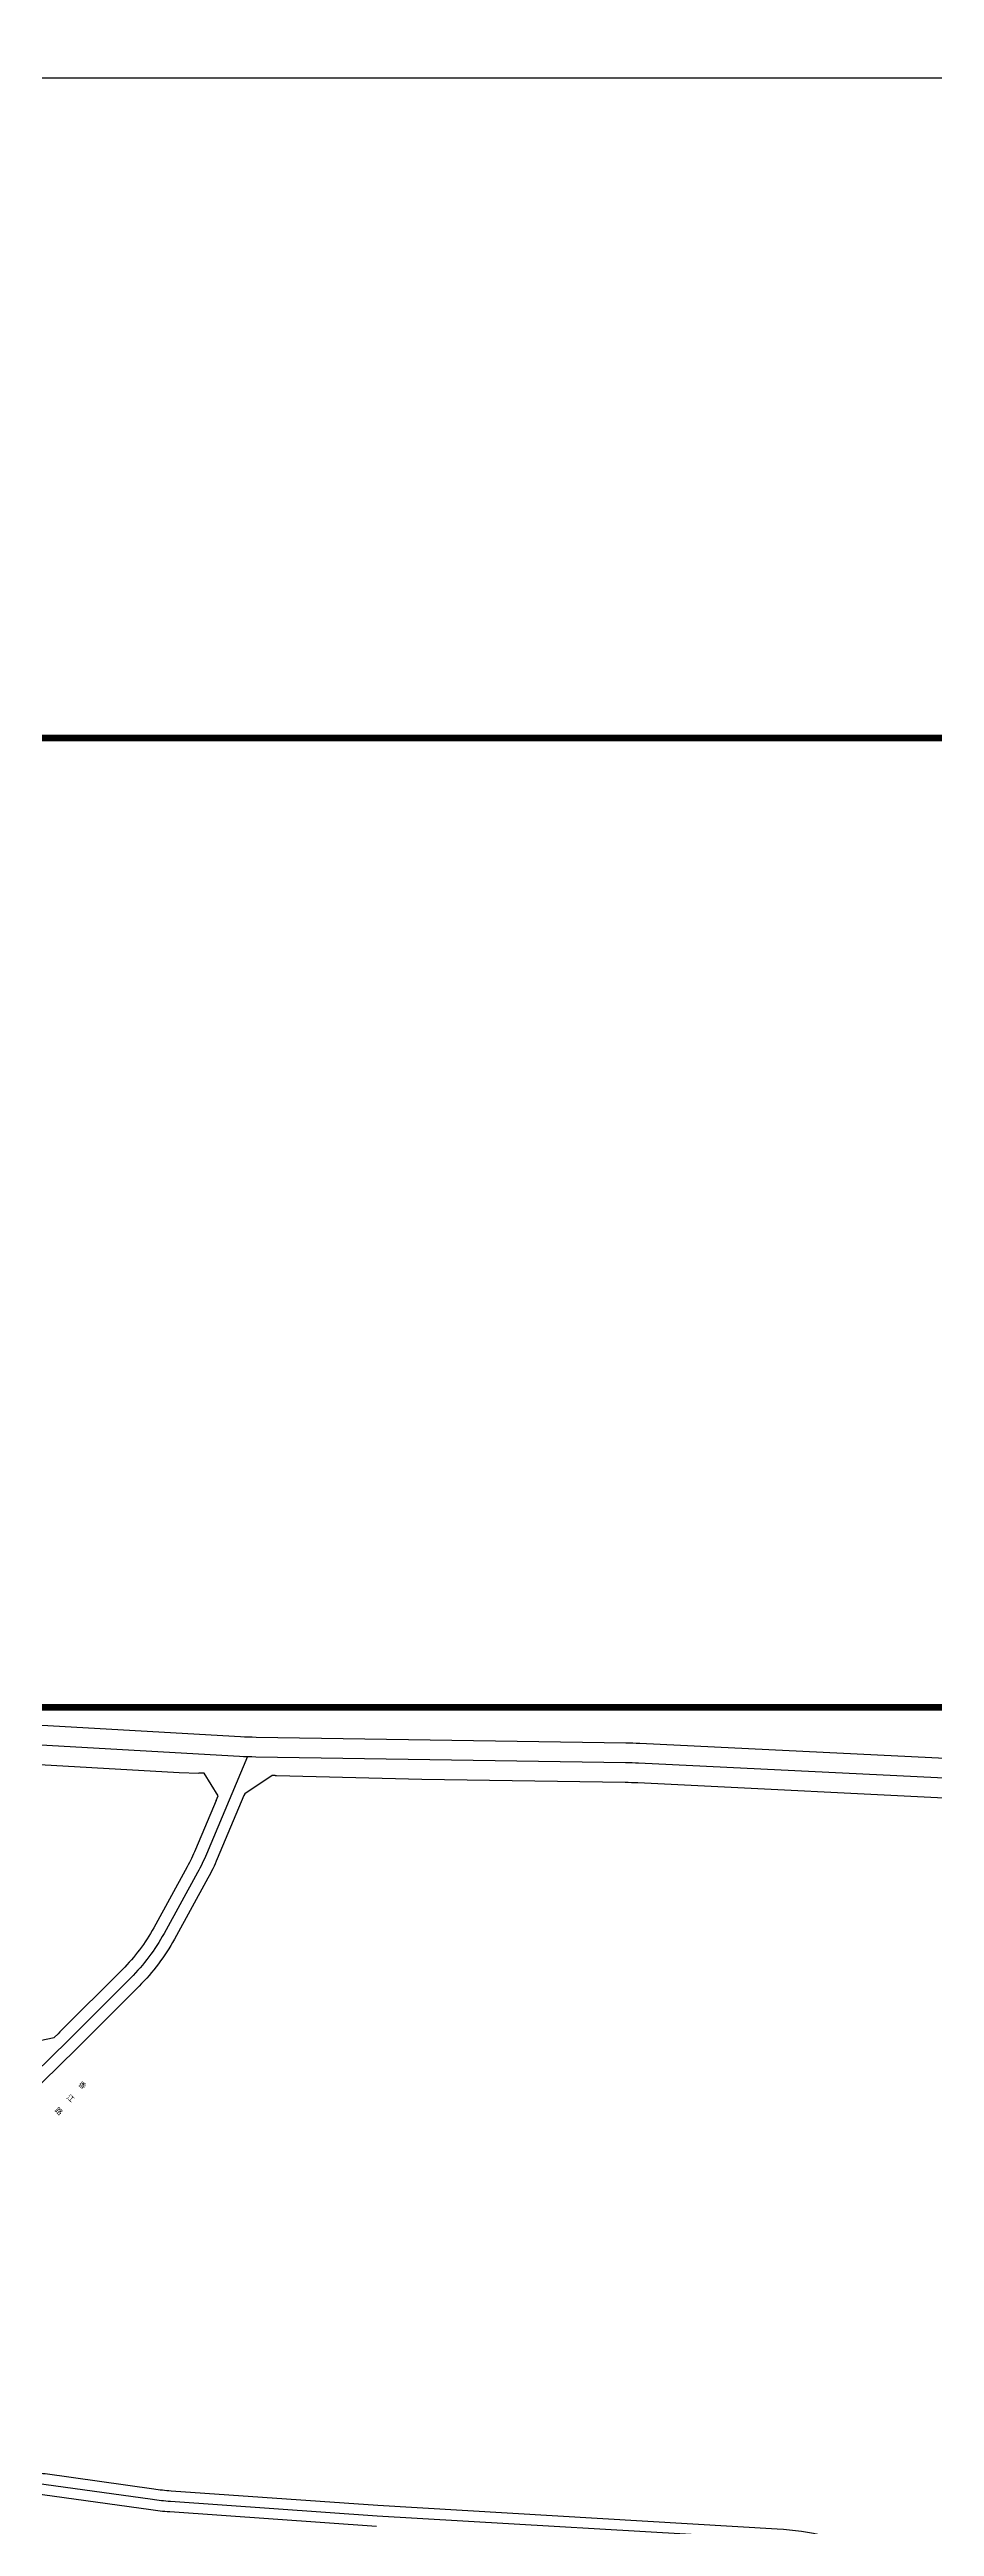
# Model space of a CAD drawing. Extents: x 529262 to 576451, y 2694391 to 2717535.
# Drawn here: x 564789 to 565463, y 2711220 to 2713106 of the extents above; entities that cross this region are included whole.
import ezdxf
from ezdxf.xclip import XClip

# ---------------------------------------------------------------- set-up
doc = ezdxf.new("R2010")
doc.units = 0
doc.header["$XCLIPFRAME"] = 0
for name, color, linetype in [('PP-COM', 7, 'Continuous'), ('PUB_TITLE', 4, 'Continuous'), ('RD-中线', 40, 'Continuous'), ('RD-红线', 7, 'Continuous'), ('RD-路名', 7, 'Continuous')]:
    doc.layers.add(name, color=color, linetype=linetype)
doc.styles.add('黑体', font='simhei.ttf')

# ---------------------------------------------------------------- blocks, each defined once
blk = doc.blocks.new('A$C19FD0107')
at = {"layer": 'RD-中线', "color": 8, "linetype": 'Continuous', "flags": 128}
for points in [[(-7165.2, 17031.5), (-7088, 17197.7, 0.013348), (-7081.6, 17212.4), (-6971.3, 17487.5, -0.036527), (-6952.1, 17526.8), (-6940, 17547.5, -0.14412), (-6816.8, 17663.9), (-6390.9, 17880.6, 0.037294), (-6346.4, 17907.7), (-5306.1, 18650.1, -0.285876), (-4936.8, 18673.4), (-4885.6, 18645.8, 0.191634), (-4628.5, 18616), (-4407.5, 18675.6, -0.159687), (-4189.8, 18664), (-4046.8, 18608.5)], [(-6057.8, 17415.3), (-6089.2, 17341, -0.025934), (-6096, 17327), (-6121.5, 17280.6, -0.070845), (-6146.9, 17246.8), (-6194.6, 17199.2), (-6259.1, 17136.2), (-6296.6, 17103.2, 0.072688), (-6324.7, 17070.1), (-6350.6, 17028.6, 0.016945), (-6355.7, 17019.8), (-6369, 16995, 0.065325), (-6382.8, 16958.5), (-6396.5, 16899.8)], [(-5959.1, 16837), (-6116.6, 16848, -0.017342), (-6130.4, 16849.5), (-6213, 16861, -0.017939), (-6227.2, 16863.5), (-6396.5, 16899.8), (-6568.4, 16938), (-6861, 17001.7)], [(-4539.3, 16608.3), (-4611.2, 16618, -0.009195), (-4613.7, 16618.4), (-4857.4, 16660.6, -0.004563), (-4858.7, 16660.8), (-4890.2, 16666.9, -0.021777), (-4896.1, 16668.3), (-4918.2, 16674.5, 0.031107), (-4926.7, 16676.4), (-5096, 16702.3, 0.01797), (-5106.7, 16703.6), (-5368.4, 16724.7, -0.084026), (-5465.5, 16749.2), (-5585.9, 16802.4, 0.089415), (-5654.8, 16819.1), (-5959.1, 16837)]]:
    blk.add_lwpolyline(points, format="xyb", dxfattribs=at)
at = {"layer": 'RD-中线', "color": 8}
blk.add_lwpolyline([(-6982.6, 17459.2), (-6772.8, 17449.7, 0.002107), (-6770.2, 17449.6), (-6457.6, 17438.1, -0.00503), (-6451.5, 17437.8), (-6064.1, 17415.6, 0.010397), (-6051.6, 17415.2), (-5770.1, 17410.8, -0.008406), (-5760, 17410.5), (-5496.1, 17397.5, -0.052981), (-5433.5, 17387.7), (-5247, 17338, -0.033252), (-5209.3, 17325.2), (-5003.7, 17239.7)], format="xyb", dxfattribs=at)
at = {"layer": 'RD-红线', "color": 8}
for points in [[(-6936.2, 17472.2), (-6772.1, 17464.7, 0.002107), (-6769.7, 17464.6), (-6457, 17453, -0.00503), (-6450.7, 17452.7), (-6063.2, 17430.6, 0.010397), (-6051.4, 17430.2), (-5769.8, 17425.8, -0.008406), (-5759.2, 17425.5), (-5495.4, 17412.5, -0.052981), (-5429.6, 17402.2), (-5243.2, 17352.5, -0.033252), (-5203.5, 17339), (-5009, 17258.2)], [(-6081.7, 17381.9), (-6080.3, 17385.3), (-6090.9, 17402.6), (-6095, 17402.8, 0.526711)], [(-6036.8, 17401), (-6039.2, 17401), (-6060, 17386.9), (-6060.6, 17385.7, 0.310006)], [(-6036.8, 17401), (-6035.8, 17400.9), (-5925.2, 17398.2), (-5770.3, 17395.8, -0.008406), (-5760.7, 17395.5), (-5496.9, 17382.5, -0.052981), (-5437.4, 17373.2), (-5250.9, 17323.5, -0.033252), (-5215.1, 17311.3), (-5028.3, 17233.7), (-5027.8, 17233.5)], [(-6227.2, 17196.9), (-6227, 17196.8), (-6205.1, 17201.5), (-6202.2, 17204.3, 0.247571)]]:
    blk.add_lwpolyline(points, format="xyb", dxfattribs=at)
blk.add_lwpolyline([(-6425.1, 17421.2), (-6425.1, 17421.2), (-6110, 17403.2), (-6095, 17402.8)], dxfattribs=at)
at = {"layer": 'RD-红线', "color": 8, "linetype": 'Continuous', "flags": 128}
for points in [[(-6060.6, 17385.7), (-6080.9, 17337.5, -0.025934), (-6088.1, 17322.6), (-6113.6, 17276.3, -0.070845), (-6140.5, 17240.5), (-6188.2, 17192.8), (-6253, 17129.6), (-6290.6, 17096.4, 0.072688), (-6317, 17065.3), (-6343, 17023.9, 0.016945), (-6347.8, 17015.6), (-6361, 16990.8, 0.065325), (-6374, 16956.4), (-6381.7, 16923.6)], [(-6081.7, 17381.9), (-6097.5, 17344.5, -0.025934), (-6103.9, 17331.3), (-6129.3, 17285, -0.070845), (-6153.2, 17253.2), (-6200.9, 17205.6), (-6202.2, 17204.3)], [(-5959.7, 16829.1), (-6117.2, 16840.1, -0.017342), (-6131.5, 16841.6), (-6214.1, 16853.1, -0.017939), (-6228.8, 16855.7), (-6398.2, 16892), (-6570.1, 16930.2), (-6862.7, 16993.9)], [(-5958.6, 16845), (-6116.1, 16856, -0.017342), (-6129.3, 16857.4), (-6211.9, 16869, -0.017939), (-6225.5, 16871.4), (-6288.6, 16884.9), (-6367, 16901.6), (-6368, 16901.9)], [(-5118.2, 16712.5), (-5121.9, 16712.8), (-5367.8, 16732.6, -0.084026), (-5462.3, 16756.6), (-5582.6, 16809.7, 0.089415), (-5654.4, 16827.1), (-5958.6, 16845)]]:
    blk.add_lwpolyline(points, format="xyb", dxfattribs=at)

msp = doc.modelspace()

# ---------------------------------------------------------------- linework, layer by layer
at = {"layer": 'PUB_TITLE', "color": 7}
msp.add_lwpolyline([(561267.748, 2707366.835), (569352.748, 2707366.835), (569352.748, 2713084.085), (561267.748, 2713084.085)], close=True, dxfattribs=at)
at = {"layer": 'PUB_TITLE', "color": 7, "const_width": 5}
for points in [[(568193.3, 2711843.351), (568193.3, 2708691.925), (561392.748, 2708691.925), (561392.748, 2712581.567), (569352.748, 2712581.567)], [(568193.3, 2711843.351), (561392.748, 2711843.351)]]:
    msp.add_lwpolyline(points, dxfattribs=at)

# ---------------------------------------------------------------- block references
at = {"layer": 'PP-COM'}
ref = msp.add_blockref('A$C19FD0107', (570997.993, 2694390.603), dxfattribs=at)
XClip(ref).set_block_clipping_path([(-9366.4383134884, 14428.6043910822), (-3328.4480743363, 17452.7484863754)])

# ---------------------------------------------------------------- texts
at = {"layer": 'RD-路名', "color": 7, "linetype": 'Continuous', "insert": (564813.477, 2711559.047), "char_height": 4, "width": 43.6007, "attachment_point": 1, "rotation": 318.020868, "style": '黑体'}
msp.add_mtext('香\\P\\P江\\P\\P路', dxfattribs=at)

doc.saveas('drawing.dxf')
